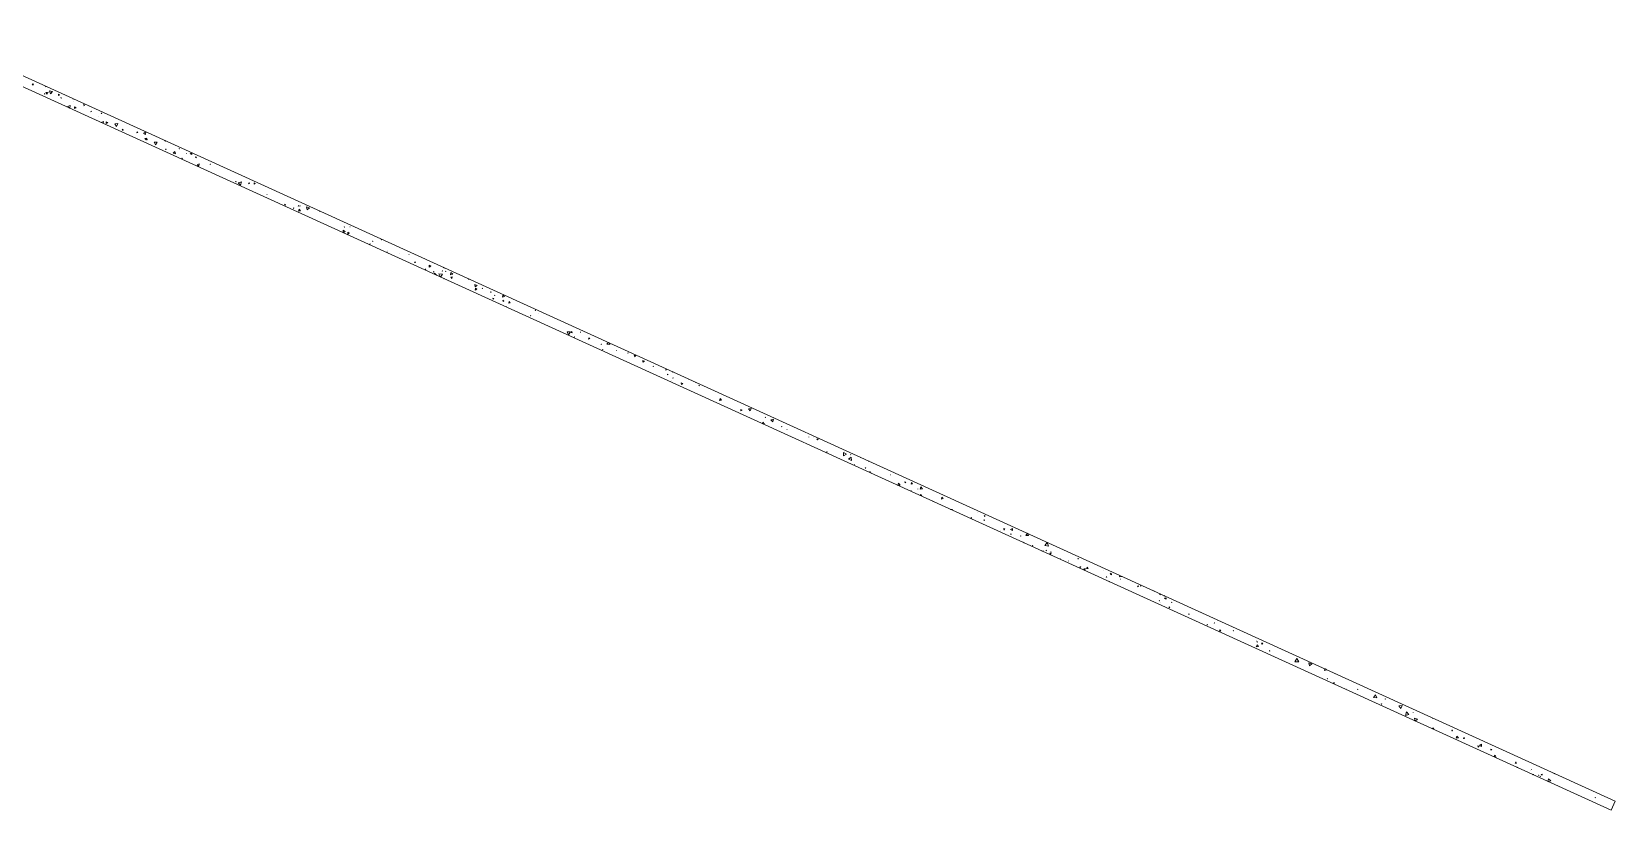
# Model space of a CAD drawing. Header units: millimetres. Extents: x -99530 to 1067232, y -97212 to 137997.
# Drawn here: x 79062 to 86841, y -38114 to -34290 of the extents above; entities that cross this region are included whole.
import ezdxf

# ---------------------------------------------------------------- set-up
doc = ezdxf.new("R2010")
doc.units = ezdxf.units.MM
doc.header["$MEASUREMENT"] = 0
doc.layers.add('New_A-20-M_Hard_Landscape-Phase 1_Pen_No__1', color=7, linetype='Continuous', lineweight=13)
doc.layers.add('New_A-20-M_Hard_Landscape-Phase 1_Pen_No__101', color=252, linetype='Continuous', lineweight=15)

# ---------------------------------------------------------------- blocks, each defined once
blk = doc.blocks.new('*X184')
at = {"layer": 'New_A-20-M_Hard_Landscape-Phase 1_Pen_No__101', "linetype": 'Continuous'}
for p, q in [((79067.8, -34546.4), (79065.3, -34551.7)), ((79065.3, -34551.7), (79071.1, -34551.2)), ((79071.1, -34551.2), (79067.8, -34546.4)), ((79125.3, -34594.3), (79124.7, -34596.8)), ((79124.7, -34596.8), (79127.2, -34596.1)), ((79127.2, -34596.1), (79125.3, -34594.3)), ((79132.6, -34559.8), (79131, -34559.3)), ((79131, -34559.3), (79131.3, -34561)), ((79131.3, -34561), (79132.6, -34559.8)), ((79142.9, -34587.9), (79132.8, -34588.7)), ((79132.8, -34588.7), (79138.5, -34597)), ((79138.5, -34597), (79142.9, -34587.9)), ((79165.1, -34584), (79150.3, -34580.7)), ((79150.3, -34580.7), (79154.9, -34595.2)), ((79154.9, -34595.2), (79165.1, -34584)), ((79199, -34600), (79194, -34597.7)), ((79194, -34597.7), (79194.5, -34603.2)), ((79194.5, -34603.2), (79199, -34600)), ((79209.1, -34614.5), (79206.5, -34614)), ((79206.5, -34614), (79207.4, -34616.5)), ((79207.4, -34616.5), (79209.1, -34614.5)), ((79252, -34652.7), (79238.8, -34657.8)), ((79238.8, -34657.8), (79248.8, -34665.8)), ((79249.8, -34666.3), (79252, -34652.7)), ((79266.6, -34619), (79265.1, -34620.6)), ((79265.1, -34620.6), (79274.2, -34622.5)), ((79269.1, -34634.1), (79269, -34634.5)), ((79269, -34634.5), (79269.4, -34634.4)), ((79269.4, -34634.4), (79269.1, -34634.1)), ((79273.6, -34659.1), (79272.8, -34668.1)), ((79272.8, -34668.1), (79281, -34664.2)), ((79281, -34664.2), (79273.6, -34659.1)), ((79321, -34647.8), (79317.2, -34650.3)), ((79317.2, -34650.3), (79321.3, -34652.4)), ((79319.1, -34659.4), (79318.8, -34659.5)), ((79318.8, -34659.5), (79319, -34659.7)), ((79319, -34659.7), (79319.1, -34659.4)), ((79321.3, -34652.4), (79321, -34647.8)), ((79343.8, -34654.2), (79343.8, -34654.6)), ((79343.8, -34654.6), (79344.1, -34654.3)), ((79354.6, -34679.9), (79353, -34683.2)), ((79353, -34683.2), (79356.6, -34682.9)), ((79356.6, -34682.9), (79354.6, -34679.9)), ((79405.8, -34688.3), (79404.3, -34691.5)), ((79407.8, -34691.2), (79405.8, -34688.3)), ((79392.6, -34706.3), (79392.5, -34706.7)), ((79392.5, -34706.7), (79392.8, -34706.6)), ((79392.8, -34706.6), (79392.6, -34706.3)), ((79415.8, -34731.7), (79403.8, -34736.4)), ((79404.3, -34691.5), (79407.8, -34691.2)), ((79414.4, -34741.2), (79415.8, -34731.7)), ((79436.4, -34736.2), (79427.6, -34732.3)), ((79427.6, -34732.3), (79428.7, -34741.8)), ((79428.7, -34741.8), (79436.4, -34736.2)), ((79485.8, -34741.9), (79470.7, -34742.7)), ((79470.7, -34742.7), (79478.9, -34755.3)), ((79478.9, -34755.3), (79485.8, -34741.9)), ((79509.7, -34769.5), (79506.8, -34773.9)), ((79506.8, -34773.9), (79512, -34774.3)), ((79512, -34774.3), (79509.7, -34769.5)), ((79580, -34781.4), (79578.8, -34786.8)), ((79578.8, -34786.8), (79584.1, -34785.1)), ((79584.1, -34785.1), (79580, -34781.4)), ((79622.7, -34782.8), (79612, -34788.4)), ((79612, -34788.4), (79622.1, -34794.8)), ((79620.1, -34780), (79618.4, -34783.2)), ((79618.4, -34783.2), (79622.6, -34783)), ((79627.6, -34813), (79618.6, -34814.3)), ((79618.6, -34814.3), (79624.2, -34821.4)), ((79622.6, -34783), (79620.9, -34780.4)), ((79622.1, -34794.8), (79622.7, -34782.8)), ((79624.2, -34821.4), (79627.6, -34813)), ((79629.1, -34818), (79626.5, -34821.1)), ((79626.5, -34821.1), (79630.5, -34821.8)), ((79630.5, -34821.8), (79629.1, -34818)), ((79664.2, -34832.4), (79671.4, -34845.9)), ((79679.4, -34832.9), (79664.2, -34832.4)), ((79671.4, -34845.9), (79679.4, -34832.9)), ((79717.3, -34824.3), (79720.1, -34828.1)), ((79720.1, -34828.1), (79721.1, -34826)), ((79721.4, -34866.1), (79720.3, -34868.1)), ((79720.3, -34868.1), (79722.6, -34868.1)), ((79722.6, -34868.1), (79721.4, -34866.1)), ((79766.2, -34878.6), (79757.9, -34886.1)), ((79757.9, -34886.1), (79768.6, -34889.5)), ((79768.6, -34889.5), (79766.2, -34878.6)), ((79787.2, -34863.8), (79786.6, -34866.2)), ((79786.6, -34866.2), (79788.9, -34865.5)), ((79788.9, -34865.5), (79787.2, -34863.8)), ((79802.1, -34910.6), (79800.7, -34913.1)), ((79800.7, -34913.1), (79803.6, -34913.1)), ((79803.6, -34913.1), (79802.1, -34910.6)), ((79823.9, -34888.7), (79823.7, -34889.1)), ((79823.7, -34889.1), (79824.2, -34889.1)), ((79824.2, -34889.1), (79823.9, -34888.7)), ((79848.9, -34885.1), (79841.6, -34889.3)), ((79841.6, -34889.3), (79848.9, -34893.5)), ((79848.9, -34893.5), (79848.9, -34885.1)), ((79872, -34906.2), (79867.1, -34904.7)), ((79867.1, -34904.7), (79868.3, -34909.7)), ((79868.3, -34909.7), (79872, -34906.2)), ((79884.4, -34939.4), (79875.3, -34944.4)), ((79875.3, -34944.4), (79884.2, -34949.8)), ((79884.2, -34949.8), (79884.4, -34939.4)), ((79940.1, -34940.6), (79938.8, -34941)), ((79938.8, -34941), (79939.8, -34941.9)), ((79939.8, -34941.9), (79940.1, -34940.6)), ((80073.1, -34986.3), (80073.2, -34986.9)), ((80073.2, -34986.9), (80073.6, -34986.5)), ((80067, -35025.7), (80064.2, -35025.7)), ((80064.2, -35025.7), (80065.6, -35028.1)), ((80065.6, -35028.1), (80067, -35025.7)), ((80092.6, -35027.9), (80077.2, -35031.8)), ((80077.2, -35031.8), (80088.3, -35043.2)), ((80088.3, -35043.2), (80092.6, -35027.9)), ((80132.9, -35032.5), (80127.3, -35033.8)), ((80127.3, -35033.8), (80131.2, -35038)), ((80131.2, -35038), (80132.9, -35032.5)), ((80159.5, -35035), (80154.5, -35032.8)), ((80154.5, -35032.8), (80155.2, -35038.2)), ((80155.2, -35038.2), (80159.5, -35035)), ((80218.8, -35089.3), (80217.8, -35090.2)), ((80217.8, -35090.2), (80219, -35090.5)), ((80219, -35090.5), (80218.8, -35089.3)), ((80308.1, -35136.4), (80304.3, -35139.7)), ((80304.3, -35139.7), (80309.1, -35141.4)), ((80309.1, -35141.4), (80308.1, -35136.4)), ((80347.9, -35154.9), (80347.7, -35157.8)), ((80347.7, -35157.8), (80350.4, -35156.6)), ((80350.4, -35156.6), (80347.9, -35154.9)), ((80374, -35144.2), (80371.7, -35145.3)), ((80371.7, -35145.3), (80373.8, -35146.8)), ((80373.8, -35146.8), (80374, -35144.2)), ((80381.2, -35145), (80379.6, -35145.1)), ((80379.6, -35145.1), (80380.5, -35146.5)), ((80380.5, -35146.5), (80381.2, -35145)), ((80407.9, -35141.5), (80406.9, -35141.4)), ((80406.9, -35141.4), (80407.4, -35142.3)), ((80407.4, -35142.3), (80407.9, -35141.5)), ((80426.4, -35154.7), (80412.4, -35150)), ((80412.4, -35150), (80415.4, -35164.5)), ((80415.4, -35164.5), (80426.4, -35154.7)), ((80376.7, -35161.6), (80373, -35171.7)), ((80373, -35171.7), (80383.6, -35169.9)), ((80383.6, -35169.9), (80376.7, -35161.6)), ((80477.5, -35170.4), (80475.8, -35171.2)), ((80475.8, -35171.2), (80478.2, -35172.9)), ((80478.2, -35172.9), (80478.3, -35170.8)), ((80592.3, -35265.4), (80592, -35277.5)), ((80592.1, -35277.5), (80602.6, -35271.8)), ((80602.6, -35271.8), (80592.3, -35265.4)), ((80598.5, -35248.9), (80598, -35250.2)), ((80598, -35250.2), (80599.4, -35250.1)), ((80599.4, -35250.1), (80598.5, -35248.9)), ((80614.9, -35275.4), (80614.6, -35284.1)), ((80614.6, -35284.1), (80622.3, -35280)), ((80622.3, -35280), (80614.9, -35275.4)), ((80626, -35247.7), (80625.6, -35249.2)), ((80625.6, -35249.2), (80627.1, -35248.8)), ((80627.1, -35248.8), (80626, -35247.7)), ((80779.9, -35310.9), (80778.7, -35312.9)), ((80778.7, -35312.9), (80781.1, -35313)), ((80781.1, -35313), (80779.9, -35310.9)), ((80711.9, -35329.9), (80711.3, -35329.7)), ((80711.3, -35329.7), (80711.4, -35330.3)), ((80711.4, -35330.3), (80711.9, -35329.9)), ((80724.4, -35332.7), (80722, -35333.7)), ((80722, -35333.7), (80724.1, -35335.2)), ((80724.1, -35335.2), (80724.4, -35332.7)), ((80737.9, -35319.1), (80736.4, -35319.5)), ((80736.4, -35319.5), (80737.5, -35320.6)), ((80737.5, -35320.6), (80737.9, -35319.1)), ((80808.5, -35371.9), (80807.8, -35372.9)), ((80807.8, -35372.9), (80809, -35372.9)), ((80809, -35372.9), (80808.5, -35371.9)), ((80811.3, -35364.5), (80811.2, -35364.5)), ((80811.2, -35364.5), (80811.3, -35364.6)), ((80811.3, -35364.6), (80811.3, -35364.5)), ((80871.1, -35381.3), (80871.3, -35381.7)), ((80871.5, -35381.3), (80871.1, -35381.3)), ((80871.3, -35381.7), (80871.5, -35381.3)), ((80916, -35383.8), (80915.7, -35384.7)), ((80915.7, -35384.7), (80916.7, -35384.5)), ((80916.7, -35384.5), (80916, -35383.8)), ((80943.6, -35419.7), (80942.3, -35424.3)), ((80942.3, -35424.3), (80946.9, -35423)), ((80946.9, -35423), (80943.6, -35419.7)), ((80998, -35456.5), (80995.8, -35455.6)), ((80995.8, -35455.6), (80996.2, -35458)), ((80996.2, -35458), (80998, -35456.5)), ((81023, -35441.4), (81014.3, -35436.5)), ((81014.3, -35436.5), (81014.4, -35446.5)), ((81014.4, -35446.5), (81023, -35441.4)), ((81037.2, -35467.4), (81035.2, -35470)), ((81038.4, -35470.5), (81037.2, -35467.4)), ((81079.3, -35464.3), (81079.6, -35465.6)), ((81080.5, -35464.7), (81079.3, -35464.3)), ((81079.6, -35465.6), (81080.5, -35464.7)), ((81085.9, -35447.5), (81090.5, -35451.7)), ((81090.5, -35451.7), (81090.9, -35449.8)), ((81096.2, -35466.3), (81094.7, -35468.2)), ((81094.7, -35468.2), (81097.1, -35468.5)), ((81097.1, -35468.5), (81096.2, -35466.3)), ((81035.2, -35470), (81038.4, -35470.5)), ((81041.6, -35476.8), (81040.7, -35481.8)), ((81051.6, -35485.2), (81041.6, -35476.8)), ((81049.7, -35485.9), (81051.6, -35485.2)), ((81079.9, -35480.8), (81062.8, -35479.8)), ((81062.8, -35479.8), (81070.5, -35495.1)), ((81070.5, -35495.1), (81079.9, -35480.8)), ((81090.3, -35502.5), (81087.1, -35503)), ((81089.7, -35504.1), (81090.3, -35502.5)), ((81121.6, -35473.2), (81120, -35484.7)), ((81120, -35484.7), (81130.8, -35480.3)), ((81127.7, -35494.5), (81120.6, -35496.2)), ((81120.6, -35496.2), (81125.7, -35501.6)), ((81130.8, -35480.3), (81121.6, -35473.2)), ((81125.7, -35501.6), (81127.7, -35494.5)), ((81209.1, -35503.6), (81207.3, -35504.1)), ((81207.3, -35504.1), (81210.9, -35507.7)), ((81210.9, -35507.7), (81211.7, -35504.8)), ((81239.4, -35530.9), (81240.4, -35543.9)), ((81251.1, -35536.5), (81239.4, -35530.9)), ((81240.4, -35543.9), (81251.1, -35536.5)), ((81241.7, -35549.7), (81240.9, -35558.9)), ((81240.9, -35558.9), (81249.2, -35555)), ((81249.2, -35555), (81241.7, -35549.7)), ((81276.5, -35550.2), (81275.8, -35550.5)), ((81275.8, -35550.5), (81276.4, -35550.9)), ((81276.4, -35550.9), (81276.5, -35550.2)), ((81318, -35566.1), (81316.6, -35568.8)), ((81316.6, -35568.8), (81319.6, -35568.7)), ((81319.6, -35568.7), (81318, -35566.1)), ((81328.3, -35598.7), (81329, -35603.1)), ((81332.5, -35600.2), (81328.3, -35598.7)), ((81329, -35603.1), (81332.5, -35600.2)), ((81337, -35584.8), (81336.2, -35585.5)), ((81336.2, -35585.5), (81337.2, -35585.9)), ((81337.2, -35585.9), (81337, -35584.8)), ((81376.3, -35584.7), (81375.7, -35594.2)), ((81375.7, -35594.2), (81384.2, -35590)), ((81384.2, -35590), (81376.3, -35584.7)), ((81382.1, -35611.3), (81377, -35609)), ((81377, -35609), (81377.5, -35614.5)), ((81377.5, -35614.5), (81382.1, -35611.3)), ((81407.7, -35615.6), (81405.3, -35623.2)), ((81405.3, -35623.2), (81413.1, -35621.5)), ((81413.1, -35621.5), (81407.7, -35615.6)), ((81395.2, -35640.5), (81395.3, -35640.8)), ((81395.5, -35640.6), (81395.2, -35640.5)), ((81395.3, -35640.8), (81395.5, -35640.6)), ((81512.9, -35683.7), (81512.5, -35685)), ((81512.5, -35685), (81513.8, -35684.7)), ((81513.8, -35684.7), (81512.9, -35683.7)), ((81536.6, -35657.9), (81535.3, -35659.2)), ((81535.3, -35659.2), (81537.1, -35659.7)), ((81537.1, -35659.7), (81536.6, -35657.9)), ((81553.3, -35673.9), (81553, -35674.2)), ((81553, -35674.2), (81553.4, -35674.2)), ((81553.4, -35674.2), (81553.3, -35673.9)), ((81691.9, -35763.7), (81699.8, -35778.8)), ((81708.9, -35764.4), (81691.9, -35763.7)), ((81699.8, -35778.8), (81708.9, -35764.4)), ((81715, -35763.1), (81711.6, -35767.4)), ((81711.6, -35767.4), (81717, -35768.2)), ((81717, -35768.2), (81715, -35763.1)), ((81757.8, -35764.9), (81757.2, -35766.5)), ((81757.2, -35766.5), (81758.9, -35766.3)), ((81758.9, -35766.3), (81757.8, -35764.9)), ((81729.1, -35788.5), (81726.6, -35788.9)), ((81726.6, -35788.9), (81728.2, -35790.9)), ((81728.2, -35790.9), (81729.1, -35788.5)), ((81798.2, -35794.2), (81798.1, -35800)), ((81798.1, -35800), (81803.2, -35797.2)), ((81803.2, -35797.2), (81798.2, -35794.2)), ((81852.3, -35796.5), (81852.6, -35797.8)), ((81852.6, -35797.8), (81853.4, -35797)), ((81861.8, -35824.5), (81859.5, -35824)), ((81859.5, -35824), (81860.3, -35826.2)), ((81860.3, -35826.2), (81861.8, -35824.5)), ((81868, -35851.1), (81866.6, -35851.2)), ((81866.6, -35851.2), (81867.4, -35852.3)), ((81867.4, -35852.3), (81868, -35851.1)), ((81894.8, -35815.8), (81888.1, -35824.8)), ((81888.1, -35824.8), (81902.5, -35826.5)), ((81902.5, -35826.5), (81898.7, -35817.6)), ((81935.3, -35854.9), (81935, -35855.4)), ((81935, -35855.4), (81935.6, -35855.4)), ((81935.6, -35855.4), (81935.3, -35854.9)), ((81992.9, -35866.5), (81990.4, -35867.9)), ((81990.4, -35867.9), (81992.9, -35869.4)), ((81992.9, -35869.4), (81992.9, -35866.5)), ((82028.7, -35879.7), (82021.4, -35880.9)), ((82021.4, -35880.9), (82026.1, -35886.7)), ((82026.1, -35886.7), (82028.7, -35879.7)), ((82063.7, -35905.2), (82064.8, -35913.8)), ((82071.7, -35908.6), (82063.7, -35905.2)), ((82064.8, -35913.8), (82071.7, -35908.6)), ((82115.6, -35932.4), (82114.6, -35934.2)), ((82114.6, -35934.2), (82116.6, -35934.1)), ((82116.6, -35934.1), (82115.6, -35932.4)), ((82180.2, -35950), (82176.8, -35948.7)), ((82176.8, -35948.7), (82177.4, -35952.4)), ((82177.4, -35952.4), (82180.2, -35950)), ((82187.4, -35972.7), (82184.4, -35973.4)), ((82184.4, -35973.4), (82186.5, -35975.7)), ((82186.5, -35975.7), (82187.4, -35972.7)), ((82205.7, -36001.6), (82205.6, -36001.7)), ((82205.6, -36001.7), (82205.8, -36001.7)), ((82205.8, -36001.7), (82205.7, -36001.6)), ((82209.3, -35959.1), (82209.3, -35962.4)), ((82209.3, -35962.4), (82212.6, -35960.5)), ((82213.8, -35989.5), (82212.2, -35989.6)), ((82212.2, -35989.6), (82213.1, -35991)), ((82213.1, -35991), (82213.8, -35989.5)), ((82289.2, -35995.4), (82289, -35995.8)), ((82289, -35995.8), (82289.8, -35995.7)), ((82322.4, -36010.6), (82323.2, -36012.7)), ((82323.2, -36012.7), (82324.3, -36011.4)), ((82261.1, -36017.1), (82252.6, -36014.5)), ((82252.6, -36014.5), (82254.7, -36023.2)), ((82254.7, -36023.2), (82261.1, -36017.1)), ((82339.5, -36026.7), (82340.1, -36029.6)), ((82342.3, -36027.6), (82339.5, -36026.7)), ((82340.1, -36029.6), (82342.3, -36027.6)), ((82444.2, -36091.6), (82440.8, -36100.5)), ((82440.8, -36100.5), (82450.3, -36099)), ((82450.3, -36099), (82444.2, -36091.6)), ((82551.4, -36148.1), (82545.8, -36145.3)), ((82545.8, -36145.3), (82546.1, -36151.6)), ((82546.1, -36151.6), (82551.4, -36148.1)), ((82596.5, -36140.1), (82583.6, -36141.7)), ((82583.6, -36141.7), (82591.4, -36152.1)), ((82591.4, -36152.1), (82596.5, -36140.1)), ((82653.7, -36207.6), (82651.2, -36215.2)), ((82662, -36216.9), (82653.7, -36207.6)), ((82657.2, -36217.9), (82662, -36216.9)), ((82667, -36182.6), (82665.7, -36183.9)), ((82665.7, -36183.9), (82667.5, -36184.3)), ((82667.5, -36184.3), (82667, -36182.6)), ((82705.7, -36193.1), (82693.1, -36196.3)), ((82693.1, -36196.3), (82702.2, -36205.6)), ((82702.2, -36205.6), (82705.7, -36193.1)), ((82747, -36228.9), (82745.3, -36229)), ((82745.3, -36229), (82746.3, -36230.5)), ((82746.3, -36230.5), (82747, -36228.9)), ((82772.7, -36243), (82772.3, -36243.5)), ((82772.3, -36243.5), (82772.9, -36243.6)), ((82772.9, -36243.6), (82772.7, -36243)), ((82880.3, -36280.1), (82879.1, -36280.7)), ((82879.1, -36280.7), (82880.1, -36281.4)), ((82880.1, -36281.4), (82880.3, -36280.1)), ((82901.5, -36280.8), (82901.1, -36280.6)), ((82901.1, -36280.6), (82901.2, -36281)), ((82901.2, -36281), (82901.5, -36280.8)), ((82924.8, -36289.5), (82919.3, -36290.4)), ((82919.3, -36290.4), (82922.8, -36294.6)), ((82922.8, -36294.6), (82924.8, -36289.5)), ((82967.5, -36353), (82966.4, -36355.6)), ((82966.4, -36355.6), (82969.3, -36355.2)), ((82969.3, -36355.2), (82967.5, -36353)), ((83050.6, -36356.7), (83049.9, -36372.6)), ((83049.9, -36372.6), (83064.1, -36365.3)), ((83064.1, -36365.3), (83050.6, -36356.7)), ((83055, -36351.2), (83054.2, -36351.4)), ((83054.2, -36351.4), (83054.8, -36352)), ((83054.8, -36352), (83055, -36351.2)), ((83087.4, -36379.4), (83074, -36389.8)), ((83074, -36389.8), (83089.7, -36396.2)), ((83085, -36366), (83083.4, -36367)), ((83083.4, -36367), (83085.1, -36367.9)), ((83085.1, -36367.9), (83085, -36366)), ((83089.7, -36396.2), (83087.4, -36379.4)), ((83133.3, -36379.8), (83132.9, -36381.5)), ((83132.9, -36381.5), (83135.4, -36380.7)), ((83174.6, -36398.6), (83174.1, -36400.9)), ((83174.1, -36400.9), (83177.3, -36399.9)), ((83177.3, -36399.9), (83177.1, -36399.8)), ((83102.8, -36415.8), (83102.5, -36416.3)), ((83102.5, -36416.3), (83103.1, -36416.3)), ((83103.1, -36416.3), (83102.8, -36415.8)), ((83159.3, -36432.3), (83156.3, -36432.4)), ((83156.3, -36432.4), (83157.8, -36434.9)), ((83157.8, -36434.9), (83159.3, -36432.3)), ((83181.9, -36451.7), (83177.8, -36450.9)), ((83177.8, -36450.9), (83179.1, -36454.8)), ((83179.1, -36454.8), (83181.9, -36451.7)), ((83185.6, -36454.7), (83185.4, -36454.9)), ((83185.4, -36454.9), (83185.7, -36455)), ((83185.7, -36455), (83185.6, -36454.7)), ((83279.3, -36465.5), (83278.5, -36466.8)), ((83278.5, -36466.8), (83279.9, -36466.9)), ((83279.9, -36466.9), (83279.3, -36465.5)), ((83320.6, -36506.9), (83316.2, -36518)), ((83316.8, -36518.3), (83328.3, -36516.6)), ((83328.3, -36516.6), (83320.6, -36506.9)), ((83350.8, -36500.1), (83352.5, -36505.7)), ((83356.4, -36501.5), (83350.8, -36500.1)), ((83352.5, -36505.7), (83356.4, -36501.5)), ((83383.8, -36504.6), (83381.5, -36511.4)), ((83381.5, -36511.4), (83388.5, -36510.1)), ((83382, -36543.6), (83381.7, -36543.8)), ((83381.7, -36543.8), (83382, -36544)), ((83382, -36544), (83382, -36543.6)), ((83388.5, -36510.1), (83383.8, -36504.6)), ((83414.5, -36535.4), (83414.6, -36536)), ((83415.1, -36535.6), (83414.5, -36535.4)), ((83414.6, -36536), (83415.1, -36535.6)), ((83430.2, -36525.7), (83426, -36536.8)), ((83426, -36536.8), (83437.8, -36534.9)), ((83437.8, -36534.9), (83430.2, -36525.7)), ((83433.9, -36566.7), (83428.3, -36563.4)), ((83428.3, -36563.4), (83428.3, -36569.1)), ((83429.1, -36569.4), (83433.9, -36566.7)), ((83491.3, -36596.7), (83487.5, -36596)), ((83490.7, -36597.5), (83491.3, -36596.7)), ((83532.8, -36575.7), (83531.1, -36584.9)), ((83531.1, -36584.9), (83540, -36581.8)), ((83540, -36581.8), (83532.8, -36575.7)), ((83585.9, -36636.2), (83575.2, -36636)), ((83583.7, -36639.9), (83585.9, -36636.2)), ((83677.1, -36675.2), (83676.1, -36678.5)), ((83676.1, -36678.5), (83679.5, -36677.7)), ((83679.5, -36677.7), (83677.1, -36675.2)), ((83708.6, -36651.1), (83708.3, -36651.2)), ((83708.3, -36651.2), (83708.6, -36651.4)), ((83708.6, -36651.4), (83708.6, -36651.1)), ((83741.3, -36686.2), (83738.4, -36689.5)), ((83738.4, -36689.5), (83742.7, -36690.4)), ((83744.8, -36666.7), (83740.5, -36668.5)), ((83740.5, -36668.5), (83744.2, -36671.4)), ((83742.7, -36690.4), (83741.3, -36686.2)), ((83744.2, -36671.4), (83744.8, -36666.7)), ((83821.3, -36737.7), (83821.1, -36737.7)), ((83821.1, -36737.7), (83821.3, -36737.9)), ((83821.3, -36737.9), (83821.3, -36737.7)), ((83836.2, -36731.6), (83838.8, -36737.2)), ((83842.4, -36732.1), (83836.2, -36731.6)), ((83838.8, -36737.2), (83842.4, -36732.1)), ((83880.1, -36729.7), (83870.5, -36734.3)), ((83870.5, -36734.3), (83879.2, -36740.3)), ((83874.5, -36757.4), (83871, -36756)), ((83871, -36756), (83871.6, -36759.8)), ((83871.6, -36759.8), (83874.5, -36757.4)), ((83879.2, -36740.3), (83880.1, -36729.7)), ((83920.7, -36765.5), (83919.4, -36766.3)), ((83919.4, -36766.3), (83920.7, -36767)), ((83920.7, -36767), (83920.7, -36765.5)), ((83952.8, -36753), (83945.7, -36763.5)), ((83945.7, -36763.5), (83959, -36764.5)), ((83959, -36764.5), (83953.6, -36753.4)), ((83934.8, -36796.5), (83933.1, -36799)), ((83936.4, -36799.8), (83934.8, -36796.5)), ((83934.8, -36799.7), (83936.4, -36799.8)), ((83979.8, -36813), (83977.9, -36813)), ((83977.9, -36813), (83978.9, -36814.7)), ((83978.9, -36814.7), (83979.8, -36813)), ((84030.3, -36840.2), (84024.5, -36840.3)), ((84024.5, -36840.3), (84024.8, -36840.7)), ((84028.9, -36842.6), (84030.3, -36840.2)), ((84050.6, -36798.7), (84037.9, -36812.8)), ((84037.9, -36812.8), (84056.5, -36816.8)), ((84045.7, -36836.5), (84045.1, -36839)), ((84045.1, -36839), (84047.6, -36838.2)), ((84047.6, -36838.2), (84045.7, -36836.5)), ((84056.5, -36816.8), (84050.6, -36798.7)), ((84069.1, -36850.3), (84063.5, -36851.2)), ((84063.5, -36851.2), (84067, -36855.7)), ((84067, -36855.7), (84069.1, -36850.3)), ((84069.2, -36844.4), (84068, -36844.5)), ((84068, -36844.5), (84068.6, -36845.5)), ((84068.6, -36845.5), (84069.2, -36844.4)), ((84115.8, -36879.5), (84113.6, -36878.8)), ((84113.6, -36878.8), (84114.2, -36881)), ((84114.2, -36881), (84115.8, -36879.5)), ((84154.9, -36889.3), (84155, -36890.2)), ((84155.7, -36889.7), (84154.9, -36889.3)), ((84155, -36890.2), (84155.7, -36889.7)), ((84200.3, -36876.6), (84201.9, -36879.6)), ((84203.7, -36876.6), (84200.3, -36876.6)), ((84201.9, -36879.6), (84203.7, -36876.6)), ((84214.7, -36917.3), (84211.1, -36917.9)), ((84211.1, -36917.9), (84213.3, -36920.7)), ((84213.3, -36920.7), (84214.7, -36917.3)), ((84237.3, -36926.1), (84229.8, -36928.4)), ((84229.8, -36928.4), (84235.5, -36933.7)), ((84235.5, -36933.7), (84237.3, -36926.1)), ((84247.4, -36919.7), (84243, -36926.2)), ((84243, -36926.2), (84250.8, -36926.8)), ((84250.8, -36926.8), (84247.4, -36919.7)), ((84325.4, -36935.5), (84325.3, -36935.4)), ((84325.3, -36935.4), (84325.3, -36935.5)), ((84325.3, -36935.5), (84325.4, -36935.5)), ((84342.6, -36966.4), (84340.4, -36966.8)), ((84340.4, -36966.8), (84341.8, -36968.5)), ((84341.8, -36968.5), (84342.6, -36966.4)), ((84354.9, -36989.2), (84353.8, -36990.5)), ((84355.8, -36991.5), (84354.9, -36989.2)), ((84364.2, -36949.2), (84359, -36954.7)), ((84359, -36954.7), (84366.4, -36956.5)), ((84366.4, -36956.5), (84364.2, -36949.2)), ((84407.7, -36960.2), (84405, -36967.6)), ((84405, -36967.6), (84418.9, -36965.2)), ((84409.9, -36978.4), (84409, -36978.1)), ((84409, -36978.1), (84409.2, -36979)), ((84409.2, -36979), (84409.9, -36978.4)), ((84498.7, -37011.3), (84493, -37012.1)), ((84493, -37012.1), (84496.5, -37016.6)), ((84496.5, -37016.6), (84498.7, -37011.3)), ((84508.4, -37010.8), (84508.2, -37012.4)), ((84508.2, -37012.4), (84509.7, -37011.7)), ((84509.7, -37011.7), (84508.4, -37010.8)), ((84574.4, -37036), (84574.3, -37036.1)), ((84574.3, -37036.1), (84577.4, -37038.1)), ((84577.4, -37038.1), (84577.5, -37037.4)), ((84601.4, -37083.6), (84600.6, -37084.5)), ((84600.6, -37084.5), (84601.9, -37084.7)), ((84601.9, -37084.7), (84601.4, -37083.6)), ((84602.9, -37049), (84603.6, -37054.7)), ((84603.6, -37054.7), (84608, -37051.4)), ((84605.1, -37091.6), (84605, -37092)), ((84605, -37092), (84605.4, -37092)), ((84605.4, -37092), (84605.1, -37091.6)), ((84625.8, -37059.5), (84624.3, -37060.5)), ((84624.3, -37060.5), (84626.1, -37061.4)), ((84626.1, -37061.4), (84626, -37059.5)), ((84627.3, -37071.1), (84627.1, -37073.4)), ((84627.1, -37073.4), (84629.1, -37072.4)), ((84629.1, -37072.4), (84627.3, -37071.1)), ((84635.2, -37069.9), (84629, -37073.5)), ((84629, -37073.5), (84635.2, -37077)), ((84635.2, -37077), (84635.2, -37069.9)), ((84662, -37091.9), (84661.4, -37092.3)), ((84661.4, -37092.3), (84662, -37092.6)), ((84662, -37092.6), (84662, -37091.9)), ((84653.2, -37115.9), (84648.9, -37113.9)), ((84648.9, -37113.9), (84649.3, -37118.7)), ((84649.3, -37118.7), (84653.2, -37115.9)), ((84746.3, -37148.5), (84746.3, -37152.2)), ((84749.4, -37150.4), (84746.3, -37148.5)), ((84746.3, -37152.2), (84749.4, -37150.4)), ((84802, -37139.7), (84802.1, -37140.3)), ((84802.1, -37140.3), (84802.6, -37139.9)), ((84836.9, -37201.1), (84835.1, -37202.7)), ((84835.1, -37202.7), (84837.4, -37203.5)), ((84837.4, -37203.5), (84836.9, -37201.1)), ((84872, -37193.2), (84871, -37192.9)), ((84871, -37192.9), (84871.2, -37193.9)), ((84871.2, -37193.9), (84872, -37193.2)), ((84887.2, -37183), (84886.8, -37183)), ((84886.8, -37183), (84887, -37183.3)), ((84887, -37183.3), (84887.2, -37183)), ((84903.2, -37229), (84896.3, -37229.9)), ((84896.3, -37229.9), (84900.4, -37235.4)), ((84899.3, -37227.9), (84898.8, -37228.2)), ((84898.8, -37228.2), (84899.3, -37228.4)), ((84899.3, -37228.4), (84899.3, -37227.9)), ((84900.4, -37235.4), (84903.2, -37229)), ((84965.1, -37231.2), (84964.2, -37232)), ((84964.2, -37232), (84965.3, -37232.4)), ((84965.3, -37232.4), (84965.1, -37231.2)), ((85081.2, -37300.6), (85076.6, -37310.4)), ((85076.6, -37310.4), (85087.3, -37309.4)), ((85078.7, -37282.4), (85078.2, -37283.4)), ((85078.2, -37283.4), (85079.3, -37283.3)), ((85079.3, -37283.3), (85078.7, -37282.4)), ((85087.3, -37309.4), (85081.2, -37300.6)), ((85083, -37286), (85082.2, -37286.8)), ((85082.2, -37286.8), (85083.3, -37287.1)), ((85083.3, -37287.1), (85083, -37286)), ((85109.2, -37292), (85102.8, -37292)), ((85102.8, -37292), (85106, -37297.5)), ((85106, -37297.5), (85109.2, -37292)), ((85142.8, -37328.8), (85141.5, -37331.4)), ((85141.5, -37331.4), (85144.4, -37331.2)), ((85144.4, -37331.2), (85142.8, -37328.8)), ((85276.4, -37368.4), (85266.8, -37385)), ((85266.8, -37385), (85285.9, -37385)), ((85285.9, -37385), (85276.4, -37368.4)), ((85350.7, -37394), (85335.4, -37388.6)), ((85335.4, -37388.6), (85338.4, -37404.5)), ((85338.4, -37404.5), (85350.7, -37394)), ((85413.2, -37418), (85411.5, -37427.3)), ((85411.5, -37427.3), (85421.5, -37423.8)), ((85421.5, -37423.8), (85416.7, -37419.6)), ((85426.7, -37466.2), (85425.7, -37467.7)), ((85425.7, -37467.7), (85427.4, -37467.8)), ((85427.4, -37467.8), (85426.7, -37466.2)), ((85459.4, -37485.6), (85453.6, -37489.6)), ((85453.6, -37489.6), (85460, -37492.6)), ((85460, -37492.6), (85459.4, -37485.6)), ((85464.2, -37445.4), (85464.1, -37445.4)), ((85464.1, -37445.4), (85464.2, -37445.5)), ((85464.2, -37445.5), (85464.2, -37445.4)), ((85513.6, -37516.3), (85513.3, -37516.4)), ((85513.3, -37516.4), (85513.4, -37516.6)), ((85513.4, -37516.6), (85513.6, -37516.3)), ((85521.7, -37515.7), (85521.4, -37516.1)), ((85521.4, -37516.1), (85521.9, -37516.2)), ((85521.9, -37516.2), (85521.7, -37515.7)), ((85576.6, -37518.6), (85575.1, -37519.7)), ((85575.1, -37519.7), (85576.8, -37520.5)), ((85576.8, -37520.5), (85576.6, -37518.6)), ((85662.2, -37546.6), (85653.2, -37559.2)), ((85653.2, -37559.2), (85668.5, -37560.7)), ((85668.5, -37560.7), (85662.2, -37546.6)), ((85711, -37566.7), (85710.5, -37567.6)), ((85710.5, -37567.6), (85711.5, -37567.6)), ((85711.5, -37567.6), (85711, -37566.7)), ((85692.9, -37590.6), (85691.4, -37591.9)), ((85691.4, -37591.9), (85693.2, -37592.6)), ((85693.2, -37592.6), (85692.9, -37590.6)), ((85794.4, -37598.3), (85777.9, -37600.1)), ((85777.9, -37600.1), (85787.6, -37613.5)), ((85787.6, -37613.5), (85794.4, -37598.3)), ((85814.6, -37629.9), (85809.6, -37647.3)), ((85809.6, -37647.3), (85827.2, -37642.9)), ((85827.2, -37642.9), (85814.6, -37629.9)), ((85836.1, -37612.4), (85836, -37612.3)), ((85836, -37612.3), (85836, -37612.4)), ((85836, -37612.4), (85836.1, -37612.4)), ((85848, -37632.2), (85848, -37632.5)), ((85848.2, -37632.4), (85848, -37632.2)), ((85848, -37632.5), (85848.2, -37632.4)), ((85903.3, -37642.1), (85903, -37642.6)), ((85903, -37642.6), (85903.6, -37642.6)), ((85903.6, -37642.6), (85903.3, -37642.1)), ((85868.5, -37666.1), (85855.1, -37661)), ((85855.1, -37661), (85857.5, -37675.2)), ((85857.5, -37675.2), (85868.5, -37666.1)), ((85948.7, -37710.4), (85942.2, -37709.5)), ((85942.2, -37709.5), (85944.4, -37714.8)), ((85942.7, -37661.7), (85942.4, -37661.9)), ((85942.4, -37661.9), (85942.7, -37662.1)), ((85942.7, -37662.1), (85942.7, -37661.7)), ((85945, -37715.1), (85948.7, -37710.4)), ((86041.2, -37720.3), (86036.9, -37720.4)), ((86036.9, -37720.4), (86039.1, -37724.1)), ((86039.1, -37724.1), (86041.2, -37720.3)), ((86063, -37749.1), (86059.7, -37759.6)), ((86059.7, -37759.6), (86070.5, -37757.2)), ((86070.5, -37757.2), (86063, -37749.1)), ((86097.3, -37756.1), (86094.5, -37761.5)), ((86094.5, -37761.5), (86100.6, -37761.2)), ((86100.6, -37761.2), (86097.3, -37756.1)), ((86165, -37796.8), (86167.5, -37803.4)), ((86172, -37797.9), (86165, -37796.8)), ((86167.5, -37803.4), (86172, -37797.9)), ((86184.1, -37788.3), (86173.8, -37794.2)), ((86173.8, -37794.2), (86184, -37800.2)), ((86184, -37800.2), (86184.1, -37788.3)), ((86229.4, -37812.9), (86229.2, -37817.7)), ((86229.2, -37817.7), (86233.4, -37815.5)), ((86233.4, -37815.5), (86229.4, -37812.9)), ((86250.7, -37842.7), (86243.3, -37851)), ((86255.2, -37856.3), (86250.7, -37842.7)), ((86255.1, -37856.3), (86255.2, -37856.3)), ((86352.2, -37876), (86349.5, -37882.1)), ((86356.1, -37881.3), (86352.2, -37876)), ((86349.5, -37882.1), (86356.1, -37881.3)), ((86360.5, -37900.9), (86356.7, -37902.6)), ((86360.2, -37904.2), (86360.5, -37900.9)), ((86426.3, -37917.5), (86425.7, -37917.9)), ((86425.7, -37917.9), (86426.3, -37918.3)), ((86426.3, -37918.3), (86426.3, -37917.5)), ((86429.7, -37913.1), (86429.5, -37913.4)), ((86429.5, -37913.4), (86429.9, -37913.4)), ((86429.9, -37913.4), (86429.7, -37913.1)), ((86439.9, -37936.9), (86435.8, -37936.9)), ((86435.8, -37936.9), (86437.1, -37939.2)), ((86438.3, -37939.7), (86439.9, -37936.9)), ((86465, -37941.2), (86463.4, -37941.6)), ((86463.4, -37941.6), (86464.6, -37942.8)), ((86464.6, -37942.8), (86465, -37941.2)), ((86472.9, -37946.8), (86471.3, -37946.1)), ((86471.3, -37946.1), (86471.5, -37947.9)), ((86471.5, -37947.9), (86472.9, -37946.8)), ((86482, -37935.3), (86476.3, -37937.9)), ((86476.3, -37937.9), (86481.4, -37941.5)), ((86481.4, -37941.5), (86482, -37935.3)), ((86539.6, -37930.9), (86540.6, -37935)), ((86540.6, -37935), (86543.1, -37932.5)), ((86512.8, -37958.5), (86509.8, -37972.3)), ((86509.8, -37972.3), (86523.2, -37968.1)), ((86523.2, -37968.1), (86512.8, -37958.5)), ((86741.5, -38049.9), (86741.9, -38051.6)), ((86743.1, -38050.4), (86741.5, -38049.9)), ((86741.9, -38051.6), (86743.1, -38050.4))]:
    blk.add_line(p, q, dxfattribs=at)
blk = doc.blocks.new('Fill_4_1', base_point=(0, 0))
at = {"layer": 'New_A-20-M_Hard_Landscape-Phase 1_Pen_No__1', "linetype": 'Continuous'}
for p, q in [((78544.6, -34290.2), (86840.7, -38068.1)), ((86820, -38113.6), (78524.2, -34335.9)), ((86840.7, -38068.1), (86820, -38113.6))]:
    blk.add_line(p, q, dxfattribs=at)
at = {"layer": 'New_A-20-M_Hard_Landscape-Phase 1_Pen_No__101', "linetype": 'Continuous'}
blk.add_blockref('*X184', (0, 0), dxfattribs=at)

msp = doc.modelspace()

# ---------------------------------------------------------------- block references
at = {"layer": 'New_A-20-M_Hard_Landscape-Phase 1_Pen_No__101', "linetype": 'Continuous'}
msp.add_blockref('Fill_4_1', (0, 0), dxfattribs=at)

doc.saveas('drawing.dxf')
